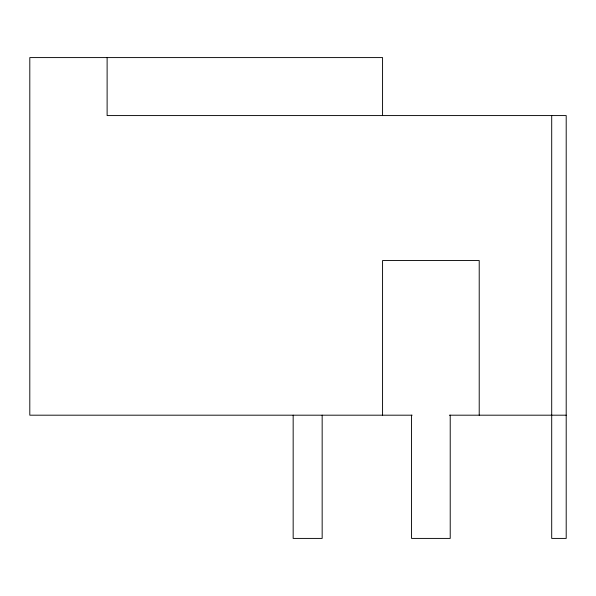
<?xml version="1.0" encoding="UTF-8"?>
<svg xmlns="http://www.w3.org/2000/svg" width="596" height="596" viewBox="0 0 596 596"><rect width="100%" height="100%" fill="white"/><g stroke="black" fill="none" stroke-linecap="round" stroke-linejoin="round"><path stroke-width="0.89" d="M412.156 415.188L29.8 415.188L29.8 57.588L382.565 57.588L382.565 115.579M449.369 415.188L566.2 415.188M551.702 115.579L551.702 538.412L566.2 538.412L566.2 115.579L107.116 115.579L107.116 57.588M479.214 415.188L479.214 260.549L382.565 260.549L382.565 415.188M450.218 415.188L450.218 538.412L411.56 538.412L411.56 415.188M322.16 415.188L322.16 538.412L293.165 538.412L293.165 415.188"/></g></svg>
